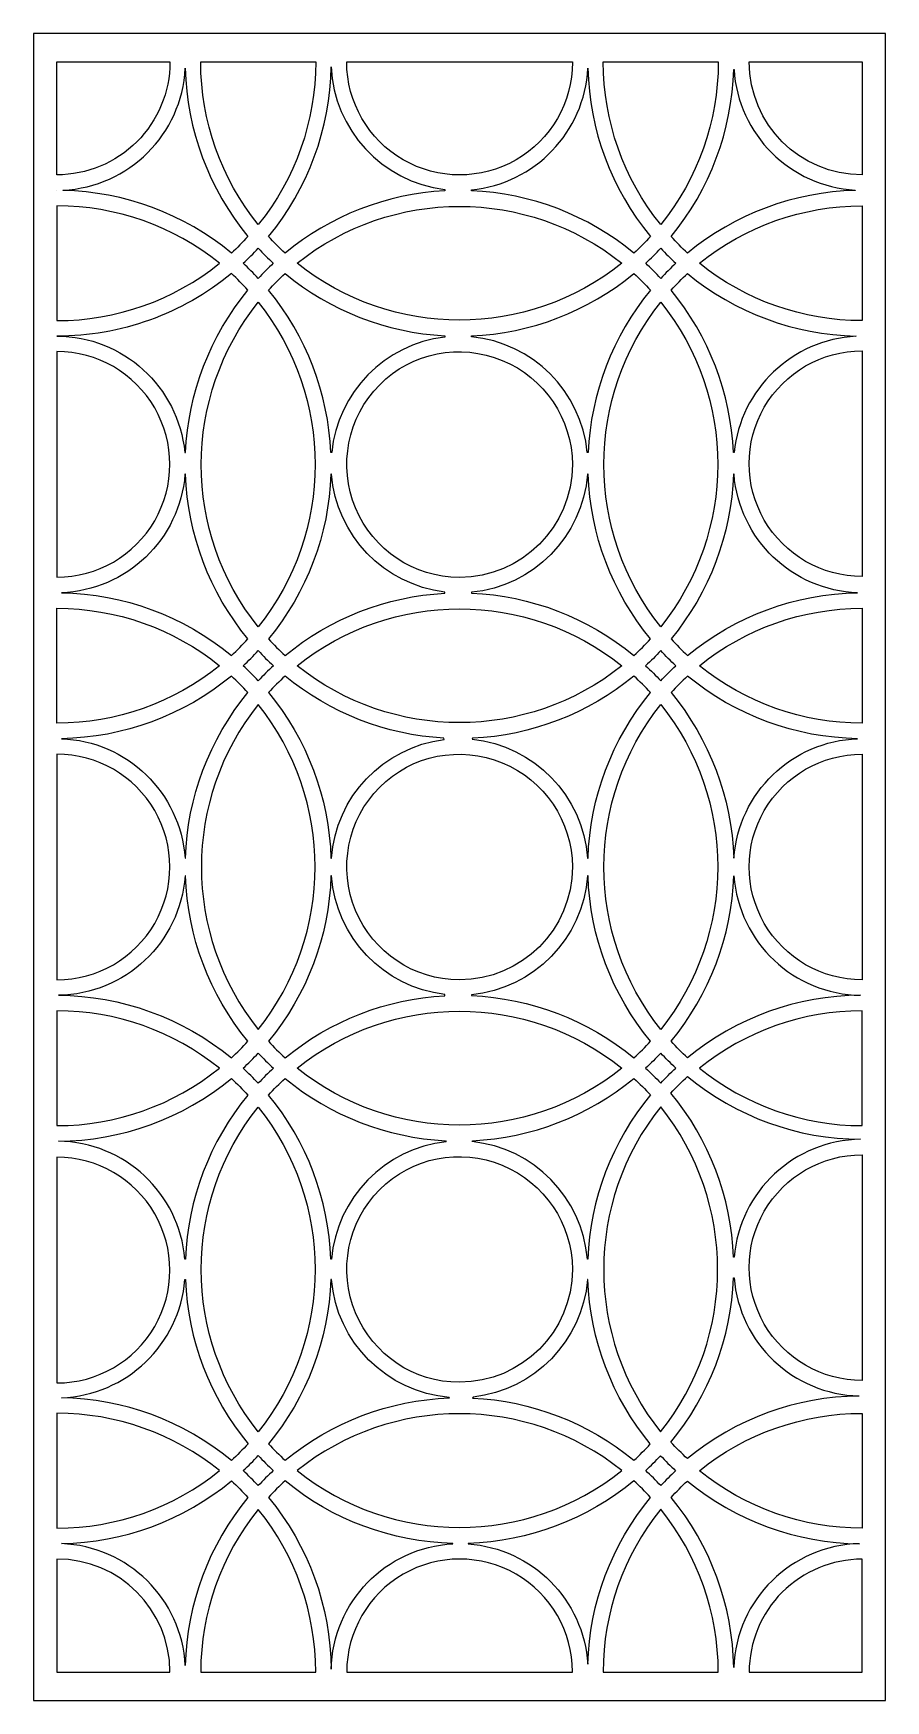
# Model space of a CAD drawing. Header units: centimetres. Extents: x -27 to -21, y -2.7 to 9.
import ezdxf

# ---------------------------------------------------------------- set-up
doc = ezdxf.new("R2010")
doc.units = ezdxf.units.CM
doc.header["$MEASUREMENT"] = 0
doc.layers.add('layer 1', color=7, linetype='Continuous')

msp = doc.modelspace()

# ---------------------------------------------------------------- linework, layer by layer
at = {"layer": 'layer 1', "color": 250}
for points, knots in [([(-26.99914, 9.00077), (-26.99914, 9.00077), (-21.01998, 9.00077), (-21.01998, 9.00077), (-21.01998, 9.00077), (-21.01998, 9.00077), (-21.01998, -2.69947), (-21.01998, -2.69947), (-21.01998, -2.69947), (-21.01998, -2.69947), (-26.99914, -2.69947), (-26.99914, -2.69947), (-26.99914, -2.69947), (-26.99914, -2.69947), (-26.99914, 9.00077), (-26.99914, 9.00077)], [0, 0, 0, 0, 0.2, 0.2, 0.2, 0.2, 0.4, 0.4, 0.4, 0.4, 0.6, 0.6, 0.6, 0.6, 1, 1, 1, 1]), ([(-26.04096, 8.79985), (-26.04096, 8.79985), (-26.83363, 8.79985), (-26.83363, 8.79985), (-26.83363, 8.79985), (-26.83363, 8.79985), (-26.83363, 8.00802), (-26.83363, 8.00802), (-26.83363, 8.00802), (-26.62348, 8.00795), (-26.4219, 8.09134), (-26.27326, 8.23988), (-26.27326, 8.23988), (-26.12461, 8.38839), (-26.04106, 8.58889), (-26.04096, 8.79904), (-26.04096, 8.79904), (-26.04096, 8.79904), (-26.04096, 8.79985), (-26.04096, 8.79985)], [0, 0, 0, 0, 0.16666667, 0.16666667, 0.16666667, 0.16666667, 0.33333333, 0.33333333, 0.33333333, 0.33333333, 0.5, 0.5, 0.5, 0.5, 0.66666667, 0.66666667, 0.66666667, 0.66666667, 1, 1, 1, 1]), ([(-25.82488, 8.79985), (-25.82484, 8.38457), (-25.68262, 7.98205), (-25.42158, 7.65902), (-25.42158, 7.65902), (-25.1606, 7.98207), (-25.01828, 8.38457), (-25.01832, 8.79985), (-25.01832, 8.79985), (-25.01832, 8.79985), (-25.82488, 8.79985), (-25.82488, 8.79985), (-25.82488, 8.79985), (-25.82488, 8.79985), (-25.82488, 8.79985), (-25.82488, 8.79985)], [0, 0, 0, 0, 0.2, 0.2, 0.2, 0.2, 0.4, 0.4, 0.4, 0.4, 0.6, 0.6, 0.6, 0.6, 1, 1, 1, 1]), ([(-24.80058, 8.79988), (-24.80083, 8.5169), (-24.65004, 8.2553), (-24.40506, 8.11367), (-24.40506, 8.11367), (-24.16008, 7.97203), (-23.85813, 7.9719), (-23.61304, 8.1133), (-23.61304, 8.1133), (-23.36793, 8.25473), (-23.21692, 8.51549), (-23.21692, 8.79847), (-23.21692, 8.79847), (-23.21692, 8.79847), (-23.21692, 8.79921), (-23.21692, 8.79921), (-23.21692, 8.79921), (-23.21692, 8.79921), (-23.21692, 8.79988), (-23.21692, 8.79988), (-23.21692, 8.79988), (-23.21692, 8.79988), (-24.80058, 8.79988), (-24.80058, 8.79988)], [0, 0, 0, 0, 0.14285714, 0.14285714, 0.14285714, 0.14285714, 0.28571429, 0.28571429, 0.28571429, 0.28571429, 0.42857143, 0.42857143, 0.42857143, 0.42857143, 0.57142857, 0.57142857, 0.57142857, 0.57142857, 0.71428571, 0.71428571, 0.71428571, 0.71428571, 1, 1, 1, 1]), ([(-22.19423, 8.79985), (-22.19423, 8.79985), (-23.00081, 8.79985), (-23.00081, 8.79985), (-23.00081, 8.79985), (-23.00079, 8.38454), (-22.85855, 7.98203), (-22.59753, 7.659), (-22.59753, 7.659), (-22.33656, 7.98207), (-22.19421, 8.38457), (-22.19423, 8.79988), (-22.19423, 8.79988), (-22.19423, 8.79988), (-22.19423, 8.79985), (-22.19423, 8.79985)], [0, 0, 0, 0, 0.2, 0.2, 0.2, 0.2, 0.4, 0.4, 0.4, 0.4, 0.6, 0.6, 0.6, 0.6, 1, 1, 1, 1]), ([(-21.18551, 8.00802), (-21.18551, 8.00802), (-21.18551, 8.79985), (-21.18551, 8.79985), (-21.18551, 8.79985), (-21.18551, 8.79985), (-21.97651, 8.79985), (-21.97651, 8.79985), (-21.97651, 8.79985), (-21.97624, 8.36259), (-21.62277, 8.0082), (-21.18549, 8.00802), (-21.18549, 8.00802), (-21.18549, 8.00802), (-21.18551, 8.00802), (-21.18551, 8.00802)], [0, 0, 0, 0, 0.2, 0.2, 0.2, 0.2, 0.4, 0.4, 0.4, 0.4, 0.6, 0.6, 0.6, 0.6, 1, 1, 1, 1]), ([(-26.79131, 7.90013), (-26.79131, 7.90013), (-26.79079, 7.89868), (-26.79079, 7.89868), (-26.79079, 7.89868), (-26.35902, 7.88891), (-25.9429, 7.73398), (-25.60977, 7.45912), (-25.60977, 7.45912), (-25.56933, 7.49604), (-25.5306, 7.53477), (-25.49365, 7.57517), (-25.49365, 7.57517), (-25.76837, 7.90804), (-25.92319, 8.32393), (-25.93322, 8.75542), (-25.93322, 8.75542), (-25.95717, 8.29263), (-26.32848, 7.92305), (-26.79131, 7.90013)], [0, 0, 0, 0, 0.16666667, 0.16666667, 0.16666667, 0.16666667, 0.33333333, 0.33333333, 0.33333333, 0.33333333, 0.5, 0.5, 0.5, 0.5, 0.66666667, 0.66666667, 0.66666667, 0.66666667, 1, 1, 1, 1]), ([(-25.34952, 7.57517), (-25.31252, 7.5347), (-25.27371, 7.49592), (-25.2332, 7.45894), (-25.2332, 7.45894), (-24.91623, 7.72036), (-24.52356, 7.8734), (-24.11329, 7.89558), (-24.11329, 7.89558), (-24.11329, 7.89558), (-24.11329, 7.90528), (-24.11329, 7.90528), (-24.11329, 7.90528), (-24.55339, 7.95885), (-24.89028, 8.32361), (-24.90974, 8.76654), (-24.90974, 8.76654), (-24.91724, 8.3312), (-25.07241, 7.91102), (-25.34952, 7.57517), (-25.34952, 7.57517), (-25.34952, 7.57517), (-25.34952, 7.57517), (-25.34952, 7.57517)], [0, 0, 0, 0, 0.14285714, 0.14285714, 0.14285714, 0.14285714, 0.28571429, 0.28571429, 0.28571429, 0.28571429, 0.42857143, 0.42857143, 0.42857143, 0.42857143, 0.57142857, 0.57142857, 0.57142857, 0.57142857, 0.71428571, 0.71428571, 0.71428571, 0.71428571, 1, 1, 1, 1]), ([(-23.92621, 7.89657), (-23.50875, 7.8785), (-23.10831, 7.72477), (-22.78592, 7.45894), (-22.78592, 7.45894), (-22.7454, 7.4959), (-22.7066, 7.5347), (-22.66959, 7.57517), (-22.66959, 7.57517), (-22.94433, 7.90804), (-23.09915, 8.32393), (-23.10914, 8.75542), (-23.10914, 8.75542), (-23.13283, 8.30846), (-23.48071, 7.94597), (-23.92621, 7.90297), (-23.92621, 7.90297), (-23.92621, 7.90297), (-23.92623, 7.89657), (-23.92623, 7.89657), (-23.92623, 7.89657), (-23.92623, 7.89657), (-23.92621, 7.89657), (-23.92621, 7.89657)], [0, 0, 0, 0, 0.14285714, 0.14285714, 0.14285714, 0.14285714, 0.28571429, 0.28571429, 0.28571429, 0.28571429, 0.42857143, 0.42857143, 0.42857143, 0.42857143, 0.57142857, 0.57142857, 0.57142857, 0.57142857, 0.71428571, 0.71428571, 0.71428571, 0.71428571, 1, 1, 1, 1]), ([(-21.23375, 7.90052), (-21.68999, 7.92672), (-22.05487, 8.29032), (-22.08378, 8.74637), (-22.08378, 8.74637), (-22.08378, 8.74637), (-22.08614, 8.74685), (-22.08614, 8.74685), (-22.08614, 8.74685), (-22.09791, 8.31834), (-22.25266, 7.90583), (-22.52546, 7.57517), (-22.52546, 7.57517), (-22.48853, 7.53475), (-22.44978, 7.49604), (-22.40934, 7.45912), (-22.40934, 7.45912), (-22.07766, 7.73289), (-21.66351, 7.88759), (-21.23357, 7.89856), (-21.23357, 7.89856), (-21.23357, 7.89856), (-21.23375, 7.90052), (-21.23375, 7.90052)], [0, 0, 0, 0, 0.14285714, 0.14285714, 0.14285714, 0.14285714, 0.28571429, 0.28571429, 0.28571429, 0.28571429, 0.42857143, 0.42857143, 0.42857143, 0.42857143, 0.57142857, 0.57142857, 0.57142857, 0.57142857, 0.71428571, 0.71428571, 0.71428571, 0.71428571, 1, 1, 1, 1]), ([(-26.83333, 7.89918), (-26.83333, 7.89918), (-26.83363, 7.89918), (-26.83363, 7.89918), (-26.83363, 7.89918), (-26.83363, 7.89918), (-26.83333, 7.89918), (-26.83333, 7.89918)], [0, 0, 0, 0, 0.33333333, 0.33333333, 0.33333333, 0.33333333, 1, 1, 1, 1]), ([(-25.1493, 7.38692), (-24.48199, 6.8551), (-23.53671, 6.85457), (-22.86982, 7.38692), (-22.86982, 7.38692), (-23.53703, 7.91908), (-24.48253, 7.91961), (-25.1493, 7.38692), (-25.1493, 7.38692), (-25.1493, 7.38692), (-25.1493, 7.38692), (-25.1493, 7.38692)], [0, 0, 0, 0, 0.25, 0.25, 0.25, 0.25, 0.5, 0.5, 0.5, 0.5, 1, 1, 1, 1]), ([(-26.8336, 7.79032), (-26.41881, 7.79016), (-26.01635, 7.64774), (-25.69366, 7.38711), (-25.69366, 7.38711), (-26.0164, 7.12665), (-26.4189, 6.98459), (-26.83363, 6.98455), (-26.83363, 6.98455), (-26.83363, 6.98455), (-26.8336, 7.79032), (-26.8336, 7.79032)], [0, 0, 0, 0, 0.25, 0.25, 0.25, 0.25, 0.5, 0.5, 0.5, 0.5, 1, 1, 1, 1]), ([(-21.18551, 7.79032), (-21.60049, 7.79009), (-22.00267, 7.6479), (-22.32546, 7.38711), (-22.32546, 7.38711), (-22.00252, 7.12658), (-21.6004, 6.98453), (-21.18551, 6.98455), (-21.18551, 6.98455), (-21.18551, 6.98455), (-21.18551, 7.79032), (-21.18551, 7.79032)], [0, 0, 0, 0, 0.25, 0.25, 0.25, 0.25, 0.5, 0.5, 0.5, 0.5, 1, 1, 1, 1]), ([(-25.31567, 7.3869), (-25.35233, 7.42079), (-25.38767, 7.45611), (-25.42158, 7.49274), (-25.42158, 7.49274), (-25.45544, 7.45615), (-25.49073, 7.4209), (-25.52732, 7.38706), (-25.52732, 7.38706), (-25.49069, 7.35313), (-25.45538, 7.31779), (-25.42146, 7.28111), (-25.42146, 7.28111), (-25.38758, 7.31775), (-25.35228, 7.35302), (-25.31567, 7.3869), (-25.31567, 7.3869), (-25.31567, 7.3869), (-25.31567, 7.3869), (-25.31567, 7.3869)], [0, 0, 0, 0, 0.16666667, 0.16666667, 0.16666667, 0.16666667, 0.33333333, 0.33333333, 0.33333333, 0.33333333, 0.5, 0.5, 0.5, 0.5, 0.66666667, 0.66666667, 0.66666667, 0.66666667, 1, 1, 1, 1]), ([(-22.59765, 7.28111), (-22.56376, 7.31779), (-22.52844, 7.35313), (-22.4918, 7.38706), (-22.4918, 7.38706), (-22.5284, 7.4209), (-22.56367, 7.45615), (-22.59753, 7.49274), (-22.59753, 7.49274), (-22.63144, 7.45609), (-22.66678, 7.42079), (-22.70346, 7.3869), (-22.70346, 7.3869), (-22.66683, 7.35302), (-22.63154, 7.31775), (-22.59767, 7.28111), (-22.59767, 7.28111), (-22.59767, 7.28111), (-22.59765, 7.28111), (-22.59765, 7.28111)], [0, 0, 0, 0, 0.16666667, 0.16666667, 0.16666667, 0.16666667, 0.33333333, 0.33333333, 0.33333333, 0.33333333, 0.5, 0.5, 0.5, 0.5, 0.66666667, 0.66666667, 0.66666667, 0.66666667, 1, 1, 1, 1]), ([(-25.93109, 6.05966), (-25.93109, 6.05966), (-25.93692, 6.05966), (-25.93692, 6.05966), (-25.93692, 6.05966), (-25.98212, 6.52185), (-26.36922, 6.87463), (-26.83363, 6.87571), (-26.83363, 6.87571), (-26.38698, 6.87574), (-25.95447, 7.03092), (-25.60982, 7.31502), (-25.60982, 7.31502), (-25.56931, 7.27802), (-25.53049, 7.23917), (-25.49351, 7.19864), (-25.49351, 7.19864), (-25.75914, 6.87645), (-25.91274, 6.47684), (-25.93109, 6.05966), (-25.93109, 6.05966), (-25.93109, 6.05966), (-25.93109, 6.05966), (-25.93109, 6.05966)], [0, 0, 0, 0, 0.14285714, 0.14285714, 0.14285714, 0.14285714, 0.28571429, 0.28571429, 0.28571429, 0.28571429, 0.42857143, 0.42857143, 0.42857143, 0.42857143, 0.57142857, 0.57142857, 0.57142857, 0.57142857, 0.71428571, 0.71428571, 0.71428571, 0.71428571, 1, 1, 1, 1]), ([(-25.23317, 7.31489), (-25.27367, 7.27791), (-25.31247, 7.23911), (-25.34945, 7.19861), (-25.34945, 7.19861), (-25.08402, 6.87654), (-24.93051, 6.47661), (-24.91214, 6.05966), (-24.91214, 6.05966), (-24.91214, 6.05966), (-24.90626, 6.05966), (-24.90626, 6.05966), (-24.90626, 6.05966), (-24.86427, 6.48178), (-24.53439, 6.81839), (-24.11329, 6.86971), (-24.11329, 6.86971), (-24.11329, 6.86971), (-24.11329, 6.8785), (-24.11329, 6.8785), (-24.11329, 6.8785), (-24.52352, 6.90062), (-24.91609, 7.05366), (-25.23317, 7.31489), (-25.23317, 7.31489), (-25.23317, 7.31489), (-25.23317, 7.31489), (-25.23317, 7.31489)], [0, 0, 0, 0, 0.125, 0.125, 0.125, 0.125, 0.25, 0.25, 0.25, 0.25, 0.375, 0.375, 0.375, 0.375, 0.5, 0.5, 0.5, 0.5, 0.625, 0.625, 0.625, 0.625, 0.75, 0.75, 0.75, 0.75, 1, 1, 1, 1]), ([(-23.11286, 6.05966), (-23.11286, 6.05966), (-23.10699, 6.05966), (-23.10699, 6.05966), (-23.10699, 6.05966), (-23.08865, 6.47661), (-22.93505, 6.87649), (-22.66969, 7.1986), (-22.66969, 7.1986), (-22.70665, 7.23911), (-22.74544, 7.27791), (-22.78596, 7.31489), (-22.78596, 7.31489), (-23.10838, 7.04918), (-23.50882, 6.89563), (-23.92623, 6.87751), (-23.92623, 6.87751), (-23.92623, 6.87751), (-23.92623, 6.87183), (-23.92623, 6.87183), (-23.92623, 6.87183), (-23.49631, 6.82992), (-23.15577, 6.48947), (-23.11286, 6.05966), (-23.11286, 6.05966), (-23.11286, 6.05966), (-23.11286, 6.05966), (-23.11286, 6.05966)], [0, 0, 0, 0, 0.125, 0.125, 0.125, 0.125, 0.25, 0.25, 0.25, 0.25, 0.375, 0.375, 0.375, 0.375, 0.5, 0.5, 0.5, 0.5, 0.625, 0.625, 0.625, 0.625, 0.75, 0.75, 0.75, 0.75, 1, 1, 1, 1]), ([(-21.22868, 6.87617), (-21.66021, 6.88584), (-22.07619, 7.04052), (-22.40932, 7.31502), (-22.40932, 7.31502), (-22.44983, 7.27802), (-22.48863, 7.23917), (-22.52561, 7.19864), (-22.52561, 7.19864), (-22.26004, 6.87661), (-22.10644, 6.47666), (-22.08805, 6.05966), (-22.08805, 6.05966), (-22.08805, 6.05966), (-22.08221, 6.05966), (-22.08221, 6.05966), (-22.08221, 6.05966), (-22.03856, 6.50505), (-21.67489, 6.85159), (-21.22793, 6.8747), (-21.22793, 6.8747), (-21.22793, 6.8747), (-21.22868, 6.87617), (-21.22868, 6.87617)], [0, 0, 0, 0, 0.14285714, 0.14285714, 0.14285714, 0.14285714, 0.28571429, 0.28571429, 0.28571429, 0.28571429, 0.42857143, 0.42857143, 0.42857143, 0.42857143, 0.57142857, 0.57142857, 0.57142857, 0.57142857, 0.71428571, 0.71428571, 0.71428571, 0.71428571, 1, 1, 1, 1]), ([(-25.42148, 7.11474), (-25.95364, 6.44755), (-25.95417, 5.50205), (-25.42148, 4.8353), (-25.42148, 4.8353), (-24.88968, 5.50261), (-24.88913, 6.44785), (-25.42148, 7.11471), (-25.42148, 7.11471), (-25.42148, 7.11471), (-25.42148, 7.11474), (-25.42148, 7.11474)], [0, 0, 0, 0, 0.25, 0.25, 0.25, 0.25, 0.5, 0.5, 0.5, 0.5, 1, 1, 1, 1]), ([(-22.59763, 7.11474), (-23.12946, 6.44743), (-23.12998, 5.50217), (-22.59763, 4.8353), (-22.59763, 4.8353), (-22.06549, 5.50249), (-22.06497, 6.44796), (-22.59763, 7.11471), (-22.59763, 7.11471), (-22.59763, 7.11471), (-22.59763, 7.11474), (-22.59763, 7.11474)], [0, 0, 0, 0, 0.25, 0.25, 0.25, 0.25, 0.5, 0.5, 0.5, 0.5, 1, 1, 1, 1]), ([(-23.21772, 5.97499), (-23.2189, 6.29575), (-23.41317, 6.58422), (-23.70996, 6.70589), (-23.70996, 6.70589), (-24.00675, 6.82756), (-24.34349, 6.76256), (-24.56948, 6.53491), (-24.56948, 6.53491), (-24.79546, 6.30729), (-24.86205, 5.96593), (-24.73821, 5.67005), (-24.73821, 5.67005), (-24.6144, 5.37415), (-24.33031, 5.18199), (-24.00956, 5.18316), (-24.00956, 5.18316), (-23.57195, 5.18343), (-23.21745, 5.53741), (-23.21772, 5.97502), (-23.21772, 5.97502), (-23.21772, 5.97502), (-23.21772, 5.97499), (-23.21772, 5.97499)], [0, 0, 0, 0, 0.14285714, 0.14285714, 0.14285714, 0.14285714, 0.28571429, 0.28571429, 0.28571429, 0.28571429, 0.42857143, 0.42857143, 0.42857143, 0.42857143, 0.57142857, 0.57142857, 0.57142857, 0.57142857, 0.71428571, 0.71428571, 0.71428571, 0.71428571, 1, 1, 1, 1]), ([(-26.83363, 6.76826), (-26.55072, 6.76826), (-26.28934, 6.61734), (-26.14789, 6.37234), (-26.14789, 6.37234), (-26.00644, 6.12734), (-26.00644, 5.82551), (-26.14789, 5.58051), (-26.14789, 5.58051), (-26.28931, 5.33551), (-26.55072, 5.18459), (-26.83363, 5.18459), (-26.83363, 5.18459), (-26.83363, 5.18459), (-26.83363, 6.76826), (-26.83363, 6.76826), (-26.83363, 6.76826), (-26.83363, 6.76826), (-26.83363, 6.76826), (-26.83363, 6.76826)], [0, 0, 0, 0, 0.16666667, 0.16666667, 0.16666667, 0.16666667, 0.33333333, 0.33333333, 0.33333333, 0.33333333, 0.5, 0.5, 0.5, 0.5, 0.66666667, 0.66666667, 0.66666667, 0.66666667, 1, 1, 1, 1]), ([(-21.18551, 6.77301), (-21.46839, 6.77301), (-21.7298, 6.62208), (-21.87125, 6.3771), (-21.87125, 6.3771), (-22.0127, 6.1321), (-22.0127, 5.83027), (-21.87125, 5.58527), (-21.87125, 5.58527), (-21.7298, 5.34026), (-21.46839, 5.18935), (-21.18551, 5.18935), (-21.18551, 5.18935), (-21.18551, 5.18935), (-21.18551, 6.77301), (-21.18551, 6.77301)], [0, 0, 0, 0, 0.2, 0.2, 0.2, 0.2, 0.4, 0.4, 0.4, 0.4, 0.6, 0.6, 0.6, 0.6, 1, 1, 1, 1]), ([(-25.93554, 5.90642), (-25.93554, 5.90642), (-25.93171, 5.90642), (-25.93171, 5.90642), (-25.93171, 5.90642), (-25.91659, 5.48361), (-25.7627, 5.07779), (-25.49351, 4.7514), (-25.49351, 4.7514), (-25.53049, 4.71086), (-25.56926, 4.67204), (-25.60975, 4.63503), (-25.60975, 4.63503), (-25.94618, 4.91263), (-26.36664, 5.0677), (-26.80277, 5.07486), (-26.80277, 5.07486), (-26.34441, 5.09229), (-25.97174, 5.44915), (-25.93554, 5.90642)], [0, 0, 0, 0, 0.16666667, 0.16666667, 0.16666667, 0.16666667, 0.33333333, 0.33333333, 0.33333333, 0.33333333, 0.5, 0.5, 0.5, 0.5, 0.66666667, 0.66666667, 0.66666667, 0.66666667, 1, 1, 1, 1]), ([(-25.23304, 4.63501), (-25.27357, 4.67204), (-25.31242, 4.71086), (-25.34945, 4.75142), (-25.34945, 4.75142), (-25.08046, 5.0779), (-24.92654, 5.48365), (-24.9115, 5.90642), (-24.9115, 5.90642), (-24.9115, 5.90642), (-24.90765, 5.90642), (-24.90765, 5.90642), (-24.90765, 5.90642), (-24.87246, 5.47712), (-24.5409, 5.13192), (-24.11329, 5.08033), (-24.11329, 5.08033), (-24.11329, 5.08033), (-24.11329, 5.07154), (-24.11329, 5.07154), (-24.11329, 5.07154), (-24.52366, 5.04933), (-24.91595, 4.89648), (-25.23304, 4.63503), (-25.23304, 4.63503), (-25.23304, 4.63503), (-25.23304, 4.63501), (-25.23304, 4.63501)], [0, 0, 0, 0, 0.125, 0.125, 0.125, 0.125, 0.25, 0.25, 0.25, 0.25, 0.375, 0.375, 0.375, 0.375, 0.5, 0.5, 0.5, 0.5, 0.625, 0.625, 0.625, 0.625, 0.75, 0.75, 0.75, 0.75, 1, 1, 1, 1]), ([(-23.92623, 5.07818), (-23.4898, 5.12098), (-23.14672, 5.46932), (-23.11147, 5.90642), (-23.11147, 5.90642), (-23.11147, 5.90642), (-23.10762, 5.90642), (-23.10762, 5.90642), (-23.10762, 5.90642), (-23.09252, 5.48365), (-22.93872, 5.07786), (-22.66967, 4.75142), (-22.66967, 4.75142), (-22.70669, 4.71086), (-22.74554, 4.67204), (-22.78607, 4.63501), (-22.78607, 4.63501), (-23.10861, 4.90085), (-23.50866, 5.05443), (-23.92623, 5.07253), (-23.92623, 5.07253), (-23.92623, 5.07253), (-23.92623, 5.07818), (-23.92623, 5.07818)], [0, 0, 0, 0, 0.14285714, 0.14285714, 0.14285714, 0.14285714, 0.28571429, 0.28571429, 0.28571429, 0.28571429, 0.42857143, 0.42857143, 0.42857143, 0.42857143, 0.57142857, 0.57142857, 0.57142857, 0.57142857, 0.71428571, 0.71428571, 0.71428571, 0.71428571, 1, 1, 1, 1]), ([(-22.0874, 5.90642), (-22.0874, 5.90642), (-22.08357, 5.90642), (-22.08357, 5.90642), (-22.08357, 5.90642), (-22.04692, 5.4492), (-21.67472, 5.09182), (-21.21635, 5.07486), (-21.21635, 5.07486), (-21.65248, 5.06766), (-22.07298, 4.9127), (-22.40937, 4.63506), (-22.40937, 4.63506), (-22.44985, 4.67206), (-22.48865, 4.71086), (-22.52561, 4.7514), (-22.52561, 4.7514), (-22.25648, 5.07784), (-22.10247, 5.48361), (-22.0874, 5.90642), (-22.0874, 5.90642), (-22.0874, 5.90642), (-22.0874, 5.90642), (-22.0874, 5.90642)], [0, 0, 0, 0, 0.14285714, 0.14285714, 0.14285714, 0.14285714, 0.28571429, 0.28571429, 0.28571429, 0.28571429, 0.42857143, 0.42857143, 0.42857143, 0.42857143, 0.57142857, 0.57142857, 0.57142857, 0.57142857, 0.71428571, 0.71428571, 0.71428571, 0.71428571, 1, 1, 1, 1]), ([(-22.86998, 4.56297), (-23.53712, 5.09499), (-24.48243, 5.09552), (-25.14915, 4.563), (-25.14915, 4.563), (-24.48201, 4.03098), (-23.53668, 4.03045), (-22.86998, 4.56297), (-22.86998, 4.56297), (-22.86998, 4.56297), (-22.86998, 4.56297), (-22.86998, 4.56297)], [0, 0, 0, 0, 0.25, 0.25, 0.25, 0.25, 0.5, 0.5, 0.5, 0.5, 1, 1, 1, 1]), ([(-25.69359, 4.563), (-26.01645, 4.82378), (-26.4186, 4.96611), (-26.83363, 4.96628), (-26.83363, 4.96628), (-26.83363, 4.96628), (-26.83363, 4.15969), (-26.83363, 4.15969), (-26.83363, 4.15969), (-26.4186, 4.15992), (-26.0164, 4.30214), (-25.69359, 4.56297), (-25.69359, 4.56297), (-25.69359, 4.56297), (-25.69359, 4.563), (-25.69359, 4.563)], [0, 0, 0, 0, 0.2, 0.2, 0.2, 0.2, 0.4, 0.4, 0.4, 0.4, 0.6, 0.6, 0.6, 0.6, 1, 1, 1, 1]), ([(-21.18551, 4.15969), (-21.18551, 4.15969), (-21.18551, 4.96628), (-21.18551, 4.96628), (-21.18551, 4.96628), (-21.60054, 4.96605), (-22.00274, 4.82383), (-22.32553, 4.56297), (-22.32553, 4.56297), (-22.00267, 4.30218), (-21.60051, 4.15985), (-21.18549, 4.15969), (-21.18549, 4.15969), (-21.18549, 4.15969), (-21.18551, 4.15969), (-21.18551, 4.15969)], [0, 0, 0, 0, 0.2, 0.2, 0.2, 0.2, 0.4, 0.4, 0.4, 0.4, 0.6, 0.6, 0.6, 0.6, 1, 1, 1, 1]), ([(-25.31552, 4.56297), (-25.35219, 4.5969), (-25.38753, 4.63224), (-25.42146, 4.66893), (-25.42146, 4.66893), (-25.45535, 4.63224), (-25.49067, 4.5969), (-25.5273, 4.56297), (-25.5273, 4.56297), (-25.49067, 4.52906), (-25.45535, 4.49372), (-25.42146, 4.45704), (-25.42146, 4.45704), (-25.38753, 4.49372), (-25.35219, 4.52906), (-25.31552, 4.563), (-25.31552, 4.563), (-25.31552, 4.563), (-25.31552, 4.56297), (-25.31552, 4.56297)], [0, 0, 0, 0, 0.16666667, 0.16666667, 0.16666667, 0.16666667, 0.33333333, 0.33333333, 0.33333333, 0.33333333, 0.5, 0.5, 0.5, 0.5, 0.66666667, 0.66666667, 0.66666667, 0.66666667, 1, 1, 1, 1]), ([(-22.59767, 4.45704), (-22.63158, 4.49372), (-22.66692, 4.52906), (-22.7036, 4.563), (-22.7036, 4.563), (-22.66692, 4.5969), (-22.63158, 4.63224), (-22.59767, 4.66893), (-22.59767, 4.66893), (-22.56376, 4.63224), (-22.52844, 4.5969), (-22.49181, 4.56297), (-22.49181, 4.56297), (-22.52844, 4.52906), (-22.56376, 4.49372), (-22.59767, 4.45704), (-22.59767, 4.45704), (-22.59767, 4.45704), (-22.59767, 4.45704), (-22.59767, 4.45704)], [0, 0, 0, 0, 0.16666667, 0.16666667, 0.16666667, 0.16666667, 0.33333333, 0.33333333, 0.33333333, 0.33333333, 0.5, 0.5, 0.5, 0.5, 0.66666667, 0.66666667, 0.66666667, 0.66666667, 1, 1, 1, 1]), ([(-25.93508, 3.21306), (-25.96852, 3.67306), (-26.34187, 4.03412), (-26.80277, 4.05111), (-26.80277, 4.05111), (-26.36666, 4.05831), (-25.94613, 4.21326), (-25.60975, 4.4909), (-25.60975, 4.4909), (-25.56926, 4.45391), (-25.53049, 4.4151), (-25.49351, 4.37459), (-25.49351, 4.37459), (-25.76406, 4.04642), (-25.91823, 3.63813), (-25.93194, 3.21306), (-25.93194, 3.21306), (-25.93194, 3.21306), (-25.93508, 3.21306), (-25.93508, 3.21306)], [0, 0, 0, 0, 0.16666667, 0.16666667, 0.16666667, 0.16666667, 0.33333333, 0.33333333, 0.33333333, 0.33333333, 0.5, 0.5, 0.5, 0.5, 0.66666667, 0.66666667, 0.66666667, 0.66666667, 1, 1, 1, 1]), ([(-25.34945, 4.37454), (-25.31242, 4.41508), (-25.27357, 4.45393), (-25.23304, 4.49095), (-25.23304, 4.49095), (-24.91775, 4.23104), (-24.52813, 4.0783), (-24.12019, 4.05483), (-24.12019, 4.05483), (-24.12019, 4.05483), (-24.1172, 4.04518), (-24.1172, 4.04518), (-24.1172, 4.04518), (-24.5455, 3.99126), (-24.87634, 3.64361), (-24.9081, 3.21306), (-24.9081, 3.21306), (-24.9081, 3.21306), (-24.91129, 3.21306), (-24.91129, 3.21306), (-24.91129, 3.21306), (-24.92502, 3.63809), (-25.07899, 4.04638), (-25.34945, 4.37454)], [0, 0, 0, 0, 0.14285714, 0.14285714, 0.14285714, 0.14285714, 0.28571429, 0.28571429, 0.28571429, 0.28571429, 0.42857143, 0.42857143, 0.42857143, 0.42857143, 0.57142857, 0.57142857, 0.57142857, 0.57142857, 0.71428571, 0.71428571, 0.71428571, 0.71428571, 1, 1, 1, 1]), ([(-23.11101, 3.21306), (-23.14349, 3.65076), (-23.48419, 4.00215), (-23.92075, 4.04726), (-23.92075, 4.04726), (-23.92075, 4.04726), (-23.91857, 4.05379), (-23.91857, 4.05379), (-23.91857, 4.05379), (-23.5037, 4.07347), (-23.10653, 4.22673), (-22.78607, 4.49093), (-22.78607, 4.49093), (-22.74554, 4.45393), (-22.70669, 4.41508), (-22.66969, 4.37454), (-22.66969, 4.37454), (-22.94008, 4.04633), (-23.09414, 3.63809), (-23.10784, 3.21306), (-23.10784, 3.21306), (-23.10784, 3.21306), (-23.11101, 3.21306), (-23.11101, 3.21306)], [0, 0, 0, 0, 0.14285714, 0.14285714, 0.14285714, 0.14285714, 0.28571429, 0.28571429, 0.28571429, 0.28571429, 0.42857143, 0.42857143, 0.42857143, 0.42857143, 0.57142857, 0.57142857, 0.57142857, 0.57142857, 0.71428571, 0.71428571, 0.71428571, 0.71428571, 1, 1, 1, 1]), ([(-22.08403, 3.21306), (-22.09982, 3.6383), (-22.25487, 4.04629), (-22.52561, 4.37457), (-22.52561, 4.37457), (-22.48865, 4.41508), (-22.44985, 4.45391), (-22.40937, 4.4909), (-22.40937, 4.4909), (-22.07293, 4.21331), (-21.65248, 4.05825), (-21.21635, 4.05111), (-21.21635, 4.05111), (-21.67722, 4.03366), (-22.05105, 3.67309), (-22.08403, 3.21306)], [0, 0, 0, 0, 0.2, 0.2, 0.2, 0.2, 0.4, 0.4, 0.4, 0.4, 0.6, 0.6, 0.6, 0.6, 1, 1, 1, 1]), ([(-25.42148, 4.29067), (-24.88968, 3.62447), (-24.89021, 2.67786), (-25.42148, 2.01123), (-25.42148, 2.01123), (-25.95364, 2.67733), (-25.95308, 3.62415), (-25.42148, 4.29067)], [0, 0, 0, 0, 0.33333333, 0.33333333, 0.33333333, 0.33333333, 1, 1, 1, 1]), ([(-22.59763, 2.01123), (-22.06549, 2.67842), (-22.06497, 3.6239), (-22.59763, 4.29067), (-22.59763, 4.29067), (-23.12946, 3.62336), (-23.12998, 2.67812), (-22.59763, 2.01123)], [0, 0, 0, 0, 0.33333333, 0.33333333, 0.33333333, 0.33333333, 1, 1, 1, 1]), ([(-23.21772, 3.15095), (-23.2189, 3.47171), (-23.41317, 3.76015), (-23.70995, 3.88182), (-23.70995, 3.88182), (-24.00675, 4.00349), (-24.34347, 3.93852), (-24.56945, 3.71087), (-24.56945, 3.71087), (-24.79544, 3.48322), (-24.86205, 3.14187), (-24.73821, 2.846), (-24.73821, 2.846), (-24.61437, 2.5501), (-24.33031, 2.35794), (-24.00956, 2.35911), (-24.00956, 2.35911), (-23.57195, 2.35939), (-23.21745, 2.71337), (-23.21772, 3.15095), (-23.21772, 3.15095), (-23.21772, 3.15095), (-23.21772, 3.15095), (-23.21772, 3.15095)], [0, 0, 0, 0, 0.14285714, 0.14285714, 0.14285714, 0.14285714, 0.28571429, 0.28571429, 0.28571429, 0.28571429, 0.42857143, 0.42857143, 0.42857143, 0.42857143, 0.57142857, 0.57142857, 0.57142857, 0.57142857, 0.71428571, 0.71428571, 0.71428571, 0.71428571, 1, 1, 1, 1]), ([(-26.83363, 3.94279), (-26.55072, 3.94279), (-26.28934, 3.79186), (-26.14789, 3.54686), (-26.14789, 3.54686), (-26.00644, 3.30186), (-26.00644, 3.00004), (-26.14789, 2.75503), (-26.14789, 2.75503), (-26.28931, 2.51003), (-26.55072, 2.35911), (-26.83363, 2.35911), (-26.83363, 2.35911), (-26.83363, 2.35911), (-26.83363, 3.94279), (-26.83363, 3.94279), (-26.83363, 3.94279), (-26.83363, 3.94279), (-26.83363, 3.94279), (-26.83363, 3.94279)], [0, 0, 0, 0, 0.16666667, 0.16666667, 0.16666667, 0.16666667, 0.33333333, 0.33333333, 0.33333333, 0.33333333, 0.5, 0.5, 0.5, 0.5, 0.66666667, 0.66666667, 0.66666667, 0.66666667, 1, 1, 1, 1]), ([(-21.18551, 3.94279), (-21.46839, 3.94279), (-21.7298, 3.79184), (-21.87125, 3.54686), (-21.87125, 3.54686), (-22.0127, 3.30186), (-22.0127, 3.00004), (-21.87125, 2.75503), (-21.87125, 2.75503), (-21.7298, 2.51003), (-21.46839, 2.35911), (-21.18551, 2.35911), (-21.18551, 2.35911), (-21.18551, 2.35911), (-21.18551, 3.94279), (-21.18551, 3.94279)], [0, 0, 0, 0, 0.2, 0.2, 0.2, 0.2, 0.4, 0.4, 0.4, 0.4, 0.6, 0.6, 0.6, 0.6, 1, 1, 1, 1]), ([(-25.93515, 3.08773), (-25.93515, 3.08773), (-25.9319, 3.08773), (-25.9319, 3.08773), (-25.9319, 3.08773), (-25.91788, 2.66304), (-25.76385, 2.25515), (-25.49351, 1.92732), (-25.49351, 1.92732), (-25.5306, 1.88668), (-25.56951, 1.84774), (-25.61014, 1.81062), (-25.61014, 1.81062), (-25.95204, 2.09255), (-26.38046, 2.24785), (-26.8236, 2.25032), (-26.8236, 2.25032), (-26.3548, 2.25695), (-25.96899, 2.62009), (-25.93515, 3.08773), (-25.93515, 3.08773), (-25.93515, 3.08773), (-25.93515, 3.08773), (-25.93515, 3.08773)], [0, 0, 0, 0, 0.14285714, 0.14285714, 0.14285714, 0.14285714, 0.28571429, 0.28571429, 0.28571429, 0.28571429, 0.42857143, 0.42857143, 0.42857143, 0.42857143, 0.57142857, 0.57142857, 0.57142857, 0.57142857, 0.71428571, 0.71428571, 0.71428571, 0.71428571, 1, 1, 1, 1]), ([(-24.11329, 2.25626), (-24.11329, 2.25626), (-24.11329, 2.24747), (-24.11329, 2.24747), (-24.11329, 2.24747), (-24.52366, 2.22528), (-24.91595, 2.07241), (-25.23304, 1.81094), (-25.23304, 1.81094), (-25.27357, 1.84797), (-25.31242, 1.88681), (-25.34945, 1.92735), (-25.34945, 1.92735), (-25.07928, 2.25526), (-24.92523, 2.66309), (-24.91131, 3.08773), (-24.91131, 3.08773), (-24.91131, 3.08773), (-24.90803, 3.08773), (-24.90803, 3.08773), (-24.90803, 3.08773), (-24.87533, 2.65619), (-24.54295, 2.30803), (-24.11329, 2.25626)], [0, 0, 0, 0, 0.14285714, 0.14285714, 0.14285714, 0.14285714, 0.28571429, 0.28571429, 0.28571429, 0.28571429, 0.42857143, 0.42857143, 0.42857143, 0.42857143, 0.57142857, 0.57142857, 0.57142857, 0.57142857, 0.71428571, 0.71428571, 0.71428571, 0.71428571, 1, 1, 1, 1]), ([(-22.66969, 1.92735), (-22.70669, 1.88681), (-22.74554, 1.84797), (-22.78607, 1.81094), (-22.78607, 1.81094), (-23.10861, 2.07681), (-23.50866, 2.23038), (-23.92623, 2.24846), (-23.92623, 2.24846), (-23.92623, 2.24846), (-23.92623, 2.25413), (-23.92623, 2.25413), (-23.92623, 2.25413), (-23.48777, 2.29707), (-23.14381, 2.64839), (-23.11111, 3.08773), (-23.11111, 3.08773), (-23.11111, 3.08773), (-23.10781, 3.08773), (-23.10781, 3.08773), (-23.10781, 3.08773), (-23.09381, 2.66309), (-22.9399, 2.25524), (-22.66969, 1.92735), (-22.66969, 1.92735), (-22.66969, 1.92735), (-22.66969, 1.92735), (-22.66969, 1.92735)], [0, 0, 0, 0, 0.125, 0.125, 0.125, 0.125, 0.25, 0.25, 0.25, 0.25, 0.375, 0.375, 0.375, 0.375, 0.5, 0.5, 0.5, 0.5, 0.625, 0.625, 0.625, 0.625, 0.75, 0.75, 0.75, 0.75, 1, 1, 1, 1]), ([(-22.08396, 3.08773), (-22.09999, 2.66307), (-22.25529, 2.25522), (-22.52561, 1.92732), (-22.52561, 1.92732), (-22.48875, 1.88693), (-22.45008, 1.84822), (-22.40975, 1.81131), (-22.40975, 1.81131), (-22.06787, 2.09299), (-21.63898, 2.24806), (-21.19604, 2.25032), (-21.19604, 2.25032), (-21.6641, 2.25672), (-22.04968, 2.62087), (-22.08396, 3.08773), (-22.08396, 3.08773), (-22.08396, 3.08773), (-22.08396, 3.08773), (-22.08396, 3.08773)], [0, 0, 0, 0, 0.16666667, 0.16666667, 0.16666667, 0.16666667, 0.33333333, 0.33333333, 0.33333333, 0.33333333, 0.5, 0.5, 0.5, 0.5, 0.66666667, 0.66666667, 0.66666667, 0.66666667, 1, 1, 1, 1]), ([(-25.14915, 1.73893), (-24.48201, 1.20693), (-23.53668, 1.20638), (-22.86998, 1.73893), (-22.86998, 1.73893), (-23.53712, 2.27092), (-24.48243, 2.27145), (-25.14913, 1.73893), (-25.14913, 1.73893), (-25.14913, 1.73893), (-25.14915, 1.73893), (-25.14915, 1.73893)], [0, 0, 0, 0, 0.25, 0.25, 0.25, 0.25, 0.5, 0.5, 0.5, 0.5, 1, 1, 1, 1]), ([(-26.8336, 2.14149), (-26.41897, 2.14135), (-26.01666, 1.99902), (-25.69403, 1.73856), (-25.69403, 1.73856), (-26.01661, 1.47804), (-26.41897, 1.33585), (-26.83363, 1.33565), (-26.83363, 1.33565), (-26.83363, 1.33565), (-26.8336, 2.14149), (-26.8336, 2.14149)], [0, 0, 0, 0, 0.25, 0.25, 0.25, 0.25, 0.5, 0.5, 0.5, 0.5, 1, 1, 1, 1]), ([(-21.18549, 1.33565), (-21.60049, 1.33578), (-22.00315, 1.47834), (-22.32592, 1.73923), (-22.32592, 1.73923), (-22.00301, 1.99967), (-21.60036, 2.14166), (-21.18551, 2.14149), (-21.18551, 2.14149), (-21.18551, 2.14149), (-21.18551, 1.33565), (-21.18551, 1.33565), (-21.18551, 1.33565), (-21.18551, 1.33565), (-21.18549, 1.33565), (-21.18549, 1.33565)], [0, 0, 0, 0, 0.2, 0.2, 0.2, 0.2, 0.4, 0.4, 0.4, 0.4, 0.6, 0.6, 0.6, 0.6, 1, 1, 1, 1]), ([(-25.42178, 1.63263), (-25.38777, 1.66944), (-25.35231, 1.7049), (-25.31552, 1.73893), (-25.31552, 1.73893), (-25.35219, 1.77283), (-25.38753, 1.80817), (-25.42146, 1.84486), (-25.42146, 1.84486), (-25.45546, 1.80806), (-25.49092, 1.77261), (-25.52769, 1.73856), (-25.52769, 1.73856), (-25.49103, 1.70465), (-25.4557, 1.66931), (-25.42178, 1.63263), (-25.42178, 1.63263), (-25.42178, 1.63263), (-25.42178, 1.63263), (-25.42178, 1.63263)], [0, 0, 0, 0, 0.16666667, 0.16666667, 0.16666667, 0.16666667, 0.33333333, 0.33333333, 0.33333333, 0.33333333, 0.5, 0.5, 0.5, 0.5, 0.66666667, 0.66666667, 0.66666667, 0.66666667, 1, 1, 1, 1]), ([(-22.49225, 1.73932), (-22.52891, 1.70545), (-22.56425, 1.67016), (-22.59816, 1.63352), (-22.59816, 1.63352), (-22.63193, 1.67), (-22.66711, 1.70518), (-22.7036, 1.73893), (-22.7036, 1.73893), (-22.66692, 1.77283), (-22.63158, 1.80817), (-22.59767, 1.84483), (-22.59767, 1.84483), (-22.5639, 1.80833), (-22.52873, 1.77313), (-22.49225, 1.73932)], [0, 0, 0, 0, 0.2, 0.2, 0.2, 0.2, 0.4, 0.4, 0.4, 0.4, 0.6, 0.6, 0.6, 0.6, 1, 1, 1, 1]), ([(-25.93159, 0.39889), (-25.91583, 0.82016), (-25.76189, 1.2248), (-25.49381, 1.55013), (-25.49381, 1.55013), (-25.53081, 1.59066), (-25.56963, 1.62952), (-25.61014, 1.66651), (-25.61014, 1.66651), (-25.95184, 1.38465), (-26.38065, 1.22935), (-26.82359, 1.22681), (-26.82359, 1.22681), (-26.35899, 1.2206), (-25.9749, 0.86186), (-25.93587, 0.39889), (-25.93587, 0.39889), (-25.93587, 0.39889), (-25.93158, 0.39889), (-25.93158, 0.39889), (-25.93158, 0.39889), (-25.93158, 0.39889), (-25.93159, 0.39889), (-25.93159, 0.39889)], [0, 0, 0, 0, 0.14285714, 0.14285714, 0.14285714, 0.14285714, 0.28571429, 0.28571429, 0.28571429, 0.28571429, 0.42857143, 0.42857143, 0.42857143, 0.42857143, 0.57142857, 0.57142857, 0.57142857, 0.57142857, 0.71428571, 0.71428571, 0.71428571, 0.71428571, 1, 1, 1, 1]), ([(-24.10743, 1.23006), (-24.51971, 1.25104), (-24.9145, 1.40431), (-25.23304, 1.66688), (-25.23304, 1.66688), (-25.27369, 1.62977), (-25.31262, 1.5908), (-25.34975, 1.55015), (-25.34975, 1.55015), (-25.08154, 1.22487), (-24.92761, 0.82021), (-24.91165, 0.39889), (-24.91165, 0.39889), (-24.91165, 0.39889), (-24.90736, 0.39889), (-24.90736, 0.39889), (-24.90736, 0.39889), (-24.87085, 0.82997), (-24.53374, 1.17508), (-24.10375, 1.22263), (-24.10375, 1.22263), (-24.10375, 1.22263), (-24.10743, 1.23006), (-24.10743, 1.23006)], [0, 0, 0, 0, 0.14285714, 0.14285714, 0.14285714, 0.14285714, 0.28571429, 0.28571429, 0.28571429, 0.28571429, 0.42857143, 0.42857143, 0.42857143, 0.42857143, 0.57142857, 0.57142857, 0.57142857, 0.57142857, 0.71428571, 0.71428571, 0.71428571, 0.71428571, 1, 1, 1, 1]), ([(-23.9217, 1.22327), (-23.48895, 1.17896), (-23.1488, 0.83235), (-23.11175, 0.39889), (-23.11175, 0.39889), (-23.11175, 0.39889), (-23.10912, 0.39889), (-23.10912, 0.39889), (-23.10912, 0.39889), (-23.09319, 0.82062), (-22.93886, 1.22563), (-22.67022, 1.5511), (-22.67022, 1.5511), (-22.70709, 1.59142), (-22.74574, 1.63004), (-22.7861, 1.66688), (-22.7861, 1.66688), (-23.10618, 1.40296), (-23.50333, 1.24959), (-23.91773, 1.22977), (-23.91773, 1.22977), (-23.91773, 1.22977), (-23.9217, 1.22327), (-23.9217, 1.22327), (-23.9217, 1.22327), (-23.9217, 1.22327), (-23.9217, 1.22327), (-23.9217, 1.22327)], [0, 0, 0, 0, 0.125, 0.125, 0.125, 0.125, 0.25, 0.25, 0.25, 0.25, 0.375, 0.375, 0.375, 0.375, 0.5, 0.5, 0.5, 0.5, 0.625, 0.625, 0.625, 0.625, 0.75, 0.75, 0.75, 0.75, 1, 1, 1, 1]), ([(-22.08324, 0.4118), (-22.0447, 0.87484), (-21.6601, 1.23304), (-21.1955, 1.23972), (-21.1955, 1.23972), (-21.63883, 1.24218), (-22.06795, 1.39788), (-22.40982, 1.68013), (-22.40982, 1.68013), (-22.45031, 1.6432), (-22.48912, 1.60445), (-22.5261, 1.564), (-22.5261, 1.564), (-22.25748, 1.23853), (-22.10337, 0.83348), (-22.08754, 0.4118), (-22.08754, 0.4118), (-22.08754, 0.4118), (-22.08324, 0.4118), (-22.08324, 0.4118)], [0, 0, 0, 0, 0.16666667, 0.16666667, 0.16666667, 0.16666667, 0.33333333, 0.33333333, 0.33333333, 0.33333333, 0.5, 0.5, 0.5, 0.5, 0.66666667, 0.66666667, 0.66666667, 0.66666667, 1, 1, 1, 1]), ([(-25.42177, 1.46625), (-25.95373, 0.79892), (-25.95403, -0.14656), (-25.42121, -0.81318), (-25.42121, -0.81318), (-24.88954, -0.14574), (-24.88924, 0.7995), (-25.42177, 1.46625)], [0, 0, 0, 0, 0.33333333, 0.33333333, 0.33333333, 0.33333333, 1, 1, 1, 1]), ([(-22.59873, -0.8142), (-23.13149, -0.1475), (-23.13072, 0.8004), (-22.59818, 1.46727), (-22.59818, 1.46727), (-22.06509, 0.80068), (-22.06586, -0.14743), (-22.59873, -0.8142), (-22.59873, -0.8142), (-22.59873, -0.8142), (-22.59873, -0.8142), (-22.59873, -0.8142)], [0, 0, 0, 0, 0.25, 0.25, 0.25, 0.25, 0.5, 0.5, 0.5, 0.5, 1, 1, 1, 1]), ([(-23.21772, 0.32688), (-23.2189, 0.64764), (-23.41317, 0.9361), (-23.70995, 1.05777), (-23.70995, 1.05777), (-24.00675, 1.17941), (-24.34347, 1.11444), (-24.56945, 0.8868), (-24.56945, 0.8868), (-24.79544, 0.65918), (-24.86205, 0.31783), (-24.73821, 0.02193), (-24.73821, 0.02193), (-24.61437, -0.27397), (-24.33031, -0.46613), (-24.00956, -0.46496), (-24.00956, -0.46496), (-23.57195, -0.46468), (-23.21745, -0.1107), (-23.21772, 0.3269), (-23.21772, 0.3269), (-23.21772, 0.3269), (-23.21772, 0.32688), (-23.21772, 0.32688)], [0, 0, 0, 0, 0.14285714, 0.14285714, 0.14285714, 0.14285714, 0.28571429, 0.28571429, 0.28571429, 0.28571429, 0.42857143, 0.42857143, 0.42857143, 0.42857143, 0.57142857, 0.57142857, 0.57142857, 0.57142857, 0.71428571, 0.71428571, 0.71428571, 0.71428571, 1, 1, 1, 1]), ([(-26.83363, 1.11366), (-26.55072, 1.11366), (-26.28934, 0.96275), (-26.14789, 0.71773), (-26.14789, 0.71773), (-26.00644, 0.47273), (-26.00644, 0.17091), (-26.14789, -0.07409), (-26.14789, -0.07409), (-26.28931, -0.31909), (-26.55072, -0.47001), (-26.83363, -0.47001), (-26.83363, -0.47001), (-26.83363, -0.47001), (-26.83363, 1.11366), (-26.83363, 1.11366), (-26.83363, 1.11366), (-26.83363, 1.11366), (-26.83363, 1.11366), (-26.83363, 1.11366)], [0, 0, 0, 0, 0.16666667, 0.16666667, 0.16666667, 0.16666667, 0.33333333, 0.33333333, 0.33333333, 0.33333333, 0.5, 0.5, 0.5, 0.5, 0.66666667, 0.66666667, 0.66666667, 0.66666667, 1, 1, 1, 1]), ([(-21.18551, 1.13129), (-21.46839, 1.13129), (-21.7298, 0.98035), (-21.87125, 0.73537), (-21.87125, 0.73537), (-22.0127, 0.49037), (-22.0127, 0.18854), (-21.87125, -0.05646), (-21.87125, -0.05646), (-21.7298, -0.30146), (-21.46839, -0.45237), (-21.18551, -0.45237), (-21.18551, -0.45237), (-21.18551, -0.45237), (-21.18551, 1.13129), (-21.18551, 1.13129)], [0, 0, 0, 0, 0.2, 0.2, 0.2, 0.2, 0.4, 0.4, 0.4, 0.4, 0.6, 0.6, 0.6, 0.6, 1, 1, 1, 1]), ([(-25.93159, 0.25493), (-25.93159, 0.25493), (-25.93575, 0.25493), (-25.93575, 0.25493), (-25.93575, 0.25493), (-25.97321, -0.20062), (-26.34584, -0.55646), (-26.80258, -0.57397), (-26.80258, -0.57397), (-26.36661, -0.58097), (-25.94575, -0.73602), (-25.60934, -1.01341), (-25.60934, -1.01341), (-25.56889, -0.9764), (-25.53014, -0.93763), (-25.49321, -0.89712), (-25.49321, -0.89712), (-25.76173, -0.57169), (-25.91576, -0.1667), (-25.93159, 0.25493)], [0, 0, 0, 0, 0.16666667, 0.16666667, 0.16666667, 0.16666667, 0.33333333, 0.33333333, 0.33333333, 0.33333333, 0.5, 0.5, 0.5, 0.5, 0.66666667, 0.66666667, 0.66666667, 0.66666667, 1, 1, 1, 1]), ([(-24.90736, 0.25493), (-24.86992, -0.18515), (-24.52142, -0.534), (-24.08132, -0.57096), (-24.08132, -0.57096), (-24.08132, -0.57096), (-24.08047, -0.57504), (-24.08047, -0.57504), (-24.08047, -0.57504), (-24.50244, -0.59062), (-24.90736, -0.74438), (-25.23322, -1.01294), (-25.23322, -1.01294), (-25.2736, -0.97608), (-25.31229, -0.93739), (-25.34915, -0.89705), (-25.34915, -0.89705), (-25.08092, -0.57132), (-24.92719, -0.16675), (-24.91159, 0.25493), (-24.91159, 0.25493), (-24.91159, 0.25493), (-24.90736, 0.25493), (-24.90736, 0.25493)], [0, 0, 0, 0, 0.14285714, 0.14285714, 0.14285714, 0.14285714, 0.28571429, 0.28571429, 0.28571429, 0.28571429, 0.42857143, 0.42857143, 0.42857143, 0.42857143, 0.57142857, 0.57142857, 0.57142857, 0.57142857, 0.71428571, 0.71428571, 0.71428571, 0.71428571, 1, 1, 1, 1]), ([(-23.91348, -0.56867), (-23.48384, -0.52021), (-23.14827, -0.17589), (-23.11175, 0.25493), (-23.11175, 0.25493), (-23.11175, 0.25493), (-23.10916, 0.25491), (-23.10916, 0.25491), (-23.10916, 0.25491), (-23.09349, -0.16716), (-22.93958, -0.57215), (-22.67085, -0.89799), (-22.67085, -0.89799), (-22.70746, -0.93802), (-22.74586, -0.97635), (-22.78592, -1.01294), (-22.78592, -1.01294), (-23.10635, -0.74892), (-23.5033, -0.59561), (-23.91801, -0.5759), (-23.91801, -0.5759), (-23.91801, -0.5759), (-23.91348, -0.56867), (-23.91348, -0.56867), (-23.91348, -0.56867), (-23.91348, -0.56867), (-23.91348, -0.56867), (-23.91348, -0.56867)], [0, 0, 0, 0, 0.125, 0.125, 0.125, 0.125, 0.25, 0.25, 0.25, 0.25, 0.375, 0.375, 0.375, 0.375, 0.5, 0.5, 0.5, 0.5, 0.625, 0.625, 0.625, 0.625, 0.75, 0.75, 0.75, 0.75, 1, 1, 1, 1]), ([(-21.20765, -0.56133), (-21.66799, -0.54882), (-22.04528, -0.1911), (-22.08336, 0.26783), (-22.08336, 0.26783), (-22.08336, 0.26783), (-22.08754, 0.26783), (-22.08754, 0.26783), (-22.08754, 0.26783), (-22.10331, -0.15421), (-22.25775, -0.55952), (-22.52669, -0.88516), (-22.52669, -0.88516), (-22.48976, -0.9256), (-22.45102, -0.96433), (-22.41061, -1.00124), (-22.41061, -1.00124), (-22.07166, -0.72166), (-21.64689, -0.56652), (-21.20753, -0.56163), (-21.20753, -0.56163), (-21.20753, -0.56163), (-21.20765, -0.56133), (-21.20765, -0.56133)], [0, 0, 0, 0, 0.14285714, 0.14285714, 0.14285714, 0.14285714, 0.28571429, 0.28571429, 0.28571429, 0.28571429, 0.42857143, 0.42857143, 0.42857143, 0.42857143, 0.57142857, 0.57142857, 0.57142857, 0.57142857, 0.71428571, 0.71428571, 0.71428571, 0.71428571, 1, 1, 1, 1]), ([(-25.14935, -1.08499), (-24.48313, -0.55309), (-23.53643, -0.55364), (-22.86979, -1.08499), (-22.86979, -1.08499), (-23.53589, -1.61721), (-24.4828, -1.61666), (-25.14935, -1.08499), (-25.14935, -1.08499), (-25.14935, -1.08499), (-25.14935, -1.08499), (-25.14935, -1.08499)], [0, 0, 0, 0, 0.25, 0.25, 0.25, 0.25, 0.5, 0.5, 0.5, 0.5, 1, 1, 1, 1]), ([(-26.83363, -1.48912), (-26.83363, -1.48912), (-26.83363, -0.68256), (-26.83363, -0.68256), (-26.83363, -0.68256), (-26.41869, -0.68251), (-26.01603, -0.82484), (-25.69317, -1.08549), (-25.69317, -1.08549), (-26.0159, -1.34647), (-26.4186, -1.48891), (-26.83363, -1.48912)], [0, 0, 0, 0, 0.25, 0.25, 0.25, 0.25, 0.5, 0.5, 0.5, 0.5, 1, 1, 1, 1]), ([(-21.18551, -0.68327), (-21.60091, -0.68311), (-22.00356, -0.82521), (-22.32672, -1.08618), (-22.32672, -1.08618), (-22.00352, -1.34714), (-21.60088, -1.48935), (-21.18549, -1.48912), (-21.18549, -1.48912), (-21.18549, -1.48912), (-21.18551, -0.68327), (-21.18551, -0.68327)], [0, 0, 0, 0, 0.25, 0.25, 0.25, 0.25, 0.5, 0.5, 0.5, 0.5, 1, 1, 1, 1]), ([(-25.31572, -1.08496), (-25.35221, -1.05119), (-25.38737, -1.01604), (-25.42114, -0.97957), (-25.42114, -0.97957), (-25.45498, -1.01622), (-25.49025, -1.05153), (-25.52686, -1.08544), (-25.52686, -1.08544), (-25.49041, -1.11917), (-25.45528, -1.15428), (-25.42156, -1.19073), (-25.42156, -1.19073), (-25.38767, -1.15412), (-25.35236, -1.11882), (-25.31572, -1.08496)], [0, 0, 0, 0, 0.2, 0.2, 0.2, 0.2, 0.4, 0.4, 0.4, 0.4, 0.6, 0.6, 0.6, 0.6, 1, 1, 1, 1]), ([(-22.70339, -1.08496), (-22.66678, -1.1188), (-22.63149, -1.15407), (-22.59763, -1.19065), (-22.59763, -1.19065), (-22.56413, -1.15453), (-22.52925, -1.11968), (-22.49309, -1.08621), (-22.49309, -1.08621), (-22.52967, -1.05232), (-22.56494, -1.01705), (-22.5988, -0.98044), (-22.5988, -0.98044), (-22.63231, -1.01661), (-22.66722, -1.05149), (-22.70339, -1.08496), (-22.70339, -1.08496), (-22.70339, -1.08496), (-22.70339, -1.08496), (-22.70339, -1.08496)], [0, 0, 0, 0, 0.16666667, 0.16666667, 0.16666667, 0.16666667, 0.33333333, 0.33333333, 0.33333333, 0.33333333, 0.5, 0.5, 0.5, 0.5, 0.66666667, 0.66666667, 0.66666667, 0.66666667, 1, 1, 1, 1]), ([(-26.80228, -1.59772), (-26.33506, -1.61448), (-25.95791, -1.98619), (-25.93322, -2.45306), (-25.93322, -2.45306), (-25.92319, -2.02168), (-25.76826, -1.60599), (-25.49365, -1.27318), (-25.49365, -1.27318), (-25.53044, -1.23292), (-25.56903, -1.19433), (-25.60932, -1.15756), (-25.60932, -1.15756), (-25.94549, -1.4352), (-26.36634, -1.59038), (-26.80228, -1.59772)], [0, 0, 0, 0, 0.2, 0.2, 0.2, 0.2, 0.4, 0.4, 0.4, 0.4, 0.6, 0.6, 0.6, 0.6, 1, 1, 1, 1]), ([(-24.05552, -1.59594), (-24.05552, -1.59594), (-24.0553, -1.5983), (-24.0553, -1.5983), (-24.0553, -1.5983), (-24.52673, -1.62394), (-24.89887, -2.00726), (-24.90942, -2.47926), (-24.90942, -2.47926), (-24.91373, -2.03861), (-25.06894, -1.61301), (-25.3495, -1.27315), (-25.3495, -1.27315), (-25.31252, -1.23272), (-25.27373, -1.19395), (-25.23325, -1.15702), (-25.23325, -1.15702), (-24.90081, -1.43113), (-24.48626, -1.58567), (-24.05552, -1.59594)], [0, 0, 0, 0, 0.16666667, 0.16666667, 0.16666667, 0.16666667, 0.33333333, 0.33333333, 0.33333333, 0.33333333, 0.5, 0.5, 0.5, 0.5, 0.66666667, 0.66666667, 0.66666667, 0.66666667, 1, 1, 1, 1]), ([(-23.94843, -1.59913), (-23.94843, -1.59913), (-23.94765, -1.59549), (-23.94765, -1.59549), (-23.94765, -1.59549), (-23.52246, -1.58177), (-23.11406, -1.42768), (-22.78587, -1.157), (-22.78587, -1.157), (-22.74542, -1.19391), (-22.70667, -1.23264), (-22.66974, -1.27306), (-22.66974, -1.27306), (-22.94264, -1.60345), (-23.09746, -2.01518), (-23.1097, -2.44352), (-23.1097, -2.44352), (-23.13889, -1.99163), (-23.49672, -1.63094), (-23.94843, -1.59913)], [0, 0, 0, 0, 0.16666667, 0.16666667, 0.16666667, 0.16666667, 0.33333333, 0.33333333, 0.33333333, 0.33333333, 0.5, 0.5, 0.5, 0.5, 0.66666667, 0.66666667, 0.66666667, 0.66666667, 1, 1, 1, 1]), ([(-21.20314, -1.598), (-21.64402, -1.5941), (-22.07043, -1.43873), (-22.41061, -1.15825), (-22.41061, -1.15825), (-22.45061, -1.19479), (-22.48895, -1.23311), (-22.52554, -1.27308), (-22.52554, -1.27308), (-22.24776, -1.60964), (-22.09264, -2.03089), (-22.08565, -2.46721), (-22.08565, -2.46721), (-22.06842, -1.98974), (-21.68082, -1.6085), (-21.20314, -1.598), (-21.20314, -1.598), (-21.20314, -1.598), (-21.20314, -1.598), (-21.20314, -1.598)], [0, 0, 0, 0, 0.16666667, 0.16666667, 0.16666667, 0.16666667, 0.33333333, 0.33333333, 0.33333333, 0.33333333, 0.5, 0.5, 0.5, 0.5, 0.66666667, 0.66666667, 0.66666667, 0.66666667, 1, 1, 1, 1]), ([(-25.01828, -2.49858), (-25.01828, -2.49858), (-25.82488, -2.49858), (-25.82488, -2.49858), (-25.82488, -2.49858), (-25.82507, -2.08323), (-25.68261, -1.68013), (-25.42158, -1.35702), (-25.42158, -1.35702), (-25.16052, -1.68008), (-25.01816, -2.0832), (-25.01828, -2.49858), (-25.01828, -2.49858), (-25.01828, -2.49858), (-25.01828, -2.49858), (-25.01828, -2.49858)], [0, 0, 0, 0, 0.2, 0.2, 0.2, 0.2, 0.4, 0.4, 0.4, 0.4, 0.6, 0.6, 0.6, 0.6, 1, 1, 1, 1]), ([(-22.19423, -2.49858), (-22.19423, -2.49858), (-23.00164, -2.49858), (-23.00164, -2.49858), (-23.00164, -2.49858), (-23.00166, -2.08309), (-22.85894, -1.67992), (-22.59765, -1.35687), (-22.59765, -1.35687), (-22.33651, -1.67997), (-22.19411, -2.08316), (-22.19425, -2.49858), (-22.19425, -2.49858), (-22.19425, -2.49858), (-22.19423, -2.49858), (-22.19423, -2.49858)], [0, 0, 0, 0, 0.2, 0.2, 0.2, 0.2, 0.4, 0.4, 0.4, 0.4, 0.6, 0.6, 0.6, 0.6, 1, 1, 1, 1]), ([(-26.83363, -2.49858), (-26.83363, -2.49858), (-26.83363, -1.70605), (-26.83363, -1.70605), (-26.83363, -1.70605), (-26.39657, -1.70532), (-26.04171, -2.06), (-26.04094, -2.49703), (-26.04094, -2.49703), (-26.04094, -2.49703), (-26.04094, -2.49784), (-26.04094, -2.49784), (-26.04094, -2.49784), (-26.04094, -2.49784), (-26.04094, -2.49858), (-26.04094, -2.49858), (-26.04094, -2.49858), (-26.04094, -2.49858), (-26.83363, -2.49858), (-26.83363, -2.49858)], [0, 0, 0, 0, 0.16666667, 0.16666667, 0.16666667, 0.16666667, 0.33333333, 0.33333333, 0.33333333, 0.33333333, 0.5, 0.5, 0.5, 0.5, 0.66666667, 0.66666667, 0.66666667, 0.66666667, 1, 1, 1, 1]), ([(-24.80058, -2.49858), (-24.80083, -2.2156), (-24.65004, -1.95401), (-24.40506, -1.81237), (-24.40506, -1.81237), (-24.16008, -1.67074), (-23.85813, -1.6706), (-23.61304, -1.812), (-23.61304, -1.812), (-23.36793, -1.95343), (-23.21692, -2.2142), (-23.21692, -2.49717), (-23.21692, -2.49717), (-23.21692, -2.49717), (-23.21692, -2.49791), (-23.21692, -2.49791), (-23.21692, -2.49791), (-23.21692, -2.49791), (-23.21692, -2.49858), (-23.21692, -2.49858), (-23.21692, -2.49858), (-23.21692, -2.49858), (-24.80058, -2.49858), (-24.80058, -2.49858)], [0, 0, 0, 0, 0.14285714, 0.14285714, 0.14285714, 0.14285714, 0.28571429, 0.28571429, 0.28571429, 0.28571429, 0.42857143, 0.42857143, 0.42857143, 0.42857143, 0.57142857, 0.57142857, 0.57142857, 0.57142857, 0.71428571, 0.71428571, 0.71428571, 0.71428571, 1, 1, 1, 1]), ([(-21.18551, -2.49858), (-21.18551, -2.49858), (-21.97735, -2.49858), (-21.97735, -2.49858), (-21.97735, -2.49858), (-21.97748, -2.28871), (-21.89423, -2.08738), (-21.74591, -1.93888), (-21.74591, -1.93888), (-21.59761, -1.79038), (-21.39537, -1.70688), (-21.18551, -1.70674), (-21.18551, -1.70674), (-21.18551, -1.70674), (-21.18551, -2.49858), (-21.18551, -2.49858)], [0, 0, 0, 0, 0.2, 0.2, 0.2, 0.2, 0.4, 0.4, 0.4, 0.4, 0.6, 0.6, 0.6, 0.6, 1, 1, 1, 1])]:
    msp.add_open_spline(points, degree=3, knots=knots, dxfattribs=at)

doc.saveas('drawing.dxf')
